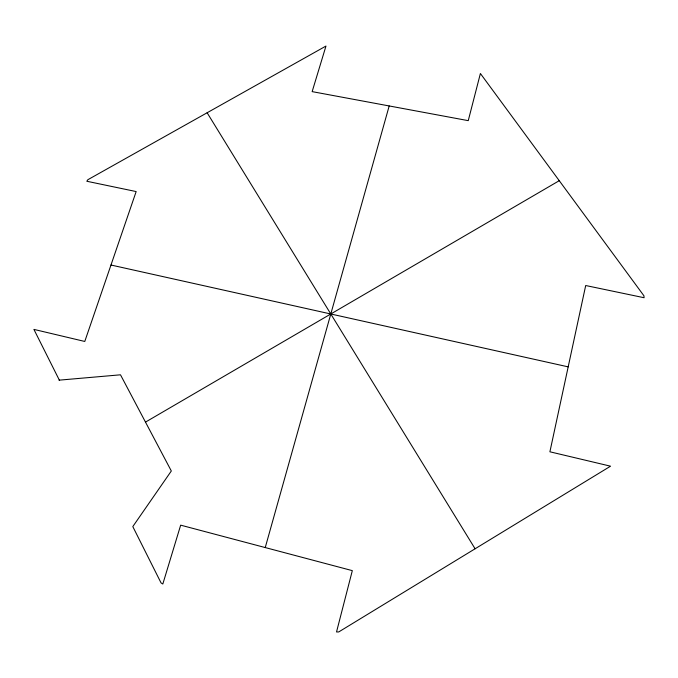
<?xml version="1.0" encoding="UTF-8"?>
<svg xmlns="http://www.w3.org/2000/svg" width="678" height="678" viewBox="0 0 678 678"><rect width="100%" height="100%" fill="white"/><g stroke="black" fill="none" stroke-linecap="round" stroke-linejoin="round"><path stroke-width="1.02" d="M265.242 547.561L389.189 105.946M145.49 422.106L559.257 180.687M59.037 380.163L120.489 374.807L171.322 470.99L132.803 526.586L161.067 582.936L162.822 584.012L180.67 525.153L352.323 570.639L336.525 631.955L338.712 631.947L610.547 466.184L549.9 451.794L585.699 285.523L644.1 297.727L643.922 295.778L480.397 73.504L468.252 120.65L312.151 91.623L325.974 46.045L87.843 179.721L86.818 181.255L136.159 191.56L84.775 341.458L33.9 329.389L59.35 380.138M110.98 265.022L568.181 366.866M207.129 112.76L475.1 548.782"/></g></svg>
